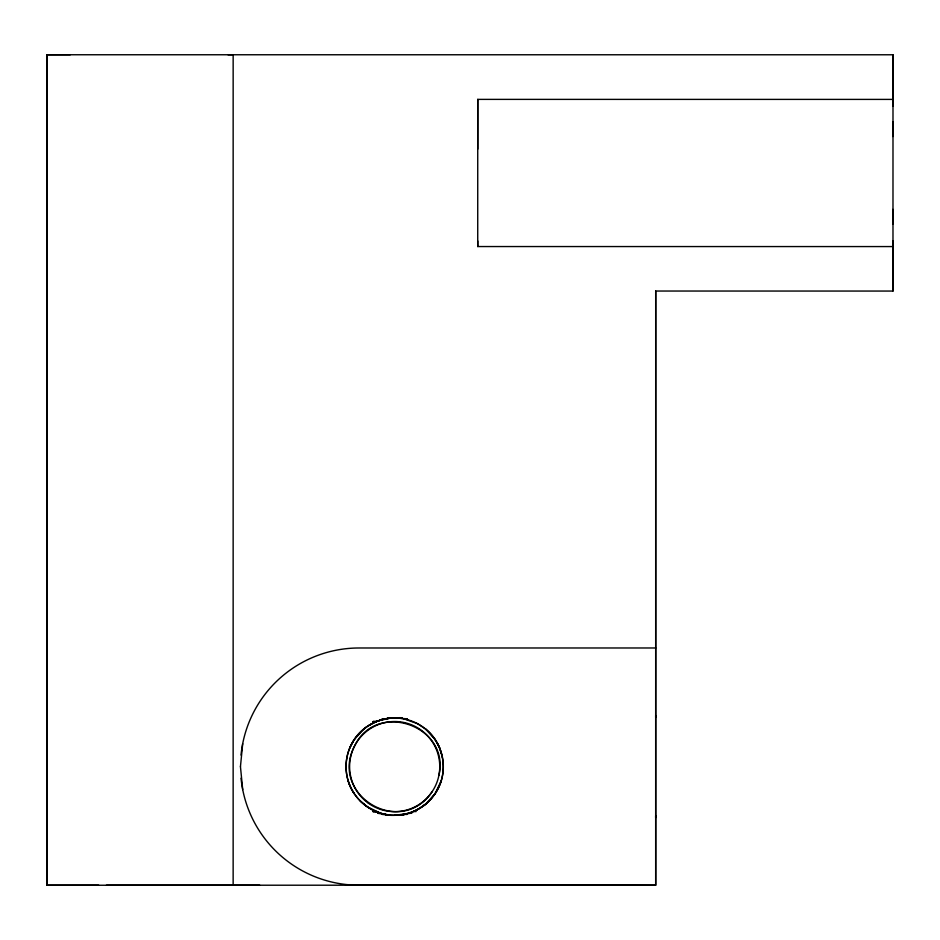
<?xml version="1.0" encoding="UTF-8"?>
<svg xmlns="http://www.w3.org/2000/svg" width="940" height="940" viewBox="0 0 940 940"><rect width="100%" height="100%" fill="white"/><g stroke="black" fill="none" stroke-linecap="round" stroke-linejoin="round"><path stroke-width="1.41" d="M259.734 885.233L47.012 885.245L47.012 54.755L70.312 54.731M233.143 885.245L233.155 54.755L227.997 54.755M477.72 149.155L477.743 99.382L892.965 99.405L892.988 54.779L47.012 54.755M353.311 884.705L347.459 884.693L655.685 885.257L655.709 291.036L892.977 291.059L892.965 246.574L477.731 246.55L477.743 99.382M655.673 815.732L655.673 817.6L655.673 815.991M655.685 717.443L655.685 715.575L655.685 717.185M892.953 123.822L892.953 121.953L892.953 136.547M892.977 291.059L893 54.79M892.953 106.208L892.965 99.405M240.452 766.629L242.696 743.705M438.898 775.383C450.554 726.091 377.152 700.077 354.921 745.338C328.248 794.841 400.898 838.539 432.165 791.633M435.126 793.642C448.991 773.714 444.596 744.034 425.538 728.993L435.126 739.592M349.739 748.005L354.239 739.58C343.394 755.49 343.394 777.744 354.239 793.642M441.224 780.729L435.126 793.63L425.538 804.217M432.282 797.473L435.126 793.618M432.282 797.461C421.285 811.349 402.802 817.118 385.576 814.909M363.815 729.005L354.239 739.592C364.438 723.847 383.943 715.869 402.332 718.277L387.022 718.277L389.912 718.219L373.274 721.932M363.698 729.111L366.729 726.843M422.624 806.356L425.667 804.088M425.538 804.205L417.607 809.505M655.673 647.977L359.08 647.989A118.569 118.569 0 0 0 241.016 755.09M367.657 726.173L376.059 721.673L373.204 721.685M417.607 809.493L413.295 811.561L416.162 811.561M373.133 721.532L376.059 721.685L380.559 720.064M394.683 815.25L411.626 813.17M377.762 813.312L389.912 815.027L385.553 815.062M47.012 885.245L98.677 885.221M382.322 719.03L385.189 718.9L382.322 718.795M407.044 814.44L404.177 814.31L407.032 814.193M394.683 717.96L407.032 718.795M382.322 814.428L389.912 815.015M403.789 814.921L399.453 815.015L403.812 815.062M382.333 718.912L385.189 718.9M425.538 729.017L417.607 723.718L404.165 718.9L407.02 718.9M382.345 814.322L385.189 814.31C367.904 810.997 353.146 797.602 348.129 780.729M404.177 814.322L407.02 814.31M106.42 885.221L655.685 885.198L655.697 291.048M465.758 885.01L554.847 885.257M399.5 717.678L402.402 717.714M404.165 718.9L407.032 719.03M382.333 814.193L385.189 814.322M408.806 813.17L411.603 813.323M377.68 812.971L380.559 813.17L367.657 807.049L360.29 800.998M373.286 721.427L376.059 721.685M373.286 811.291L376.071 811.561M363.698 804.088L366.729 806.356M435.126 739.592L439.615 747.982L442.387 757.111M437.582 743.681L439.615 747.993M240.452 766.617L242.696 789.565M892.953 241.004L892.965 246.574M477.72 240.993L477.731 246.55M892.953 223.979L892.953 209.373M47.094 54.743L47.094 885.245M359.092 885.221A118.569 118.569 0 0 1 241.028 778.226M376.071 811.549L373.145 811.69L376.071 811.549M380.559 813.159L377.739 813.17L380.559 813.17M366.353 806.168A48.645 48.645 0 0 0 443.093 771.388A48.645 48.645 0 0 0 374.602 722.32A48.645 48.645 0 0 0 366.353 806.168M368.421 803.242A45.085 45.085 0 0 0 439.544 771.011A45.085 45.085 0 0 0 376.071 725.539A45.085 45.085 0 0 0 368.421 803.242"/></g></svg>
